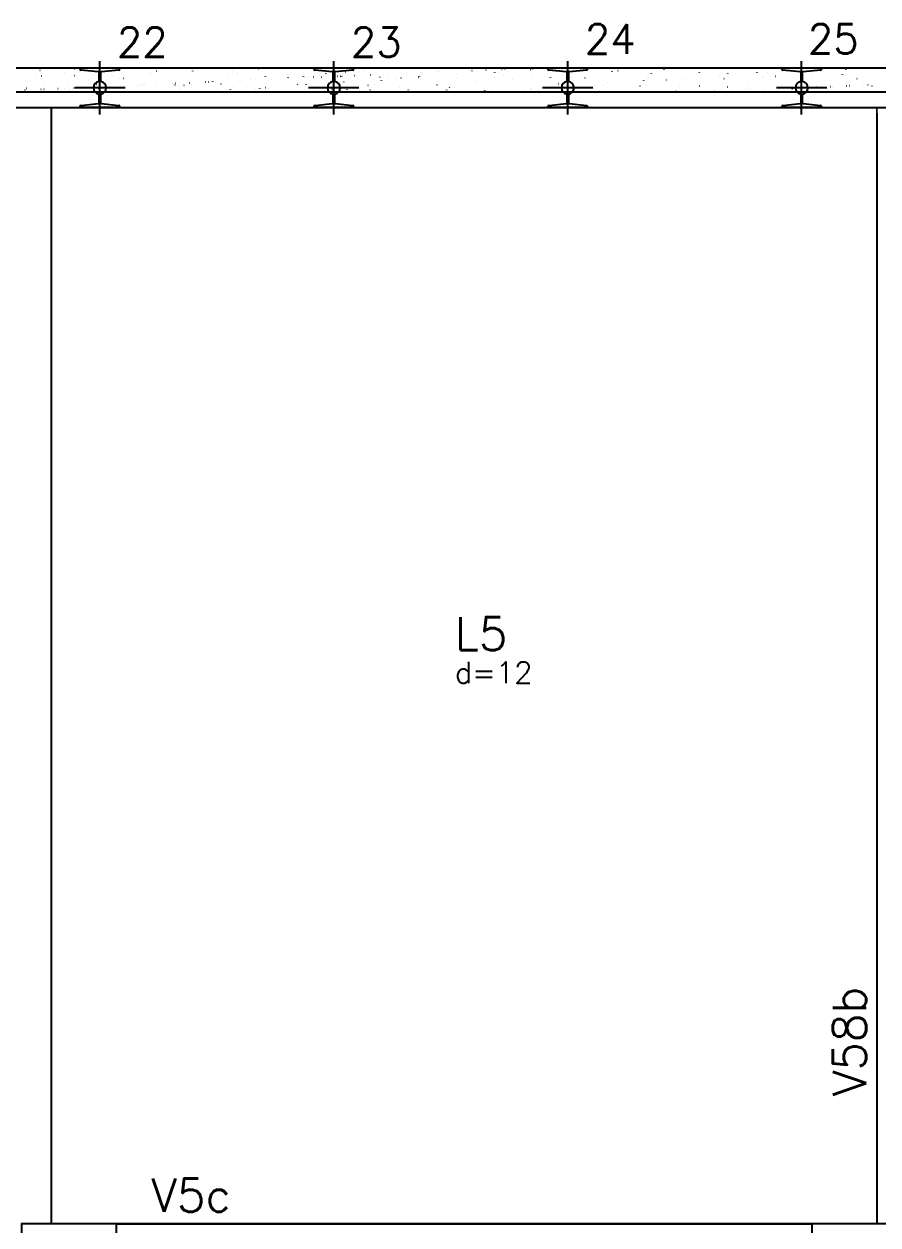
# Model space of a CAD drawing. Extents: x -40810 to 33675, y -2018 to 21213.
# Drawn here: x 22049 to 22590, y 3269 to 4029 of the extents above; entities that cross this region are included whole.
import ezdxf

# ---------------------------------------------------------------- set-up
doc = ezdxf.new("R2010")
doc.units = 0
doc.layers.get('0').update_dxf_attribs({"color": 1, "lineweight": 9})
for name, color, linetype in [('1', 5, 'Continuous'), ('10', 7, 'Continuous'), ('13', 7, 'Continuous'), ('19', 5, 'Continuous'), ('3', 2, 'Continuous'), ('49', 20, 'Continuous'), ('51', 6, 'Continuous'), ('52', 21, 'Continuous'), ('8', 5, 'Continuous'), ('STEPHANIE', 6, 'Continuous')]:
    doc.layers.add(name, color=color, linetype=linetype)
doc.styles.get("Standard").update_dxf_attribs({"font": 'romans.shx', "width": 0.8})

# ---------------------------------------------------------------- blocks, each defined once
blk = doc.blocks.new('_H9EFD498501-005')
for p, q in [((3039.411002, 4538.502271), (3039.420792, 4538.57663)), ((3045.704206, 4538.501412), (3045.749863, 4538.560914)), ((3048.101204, 4541.625241), (3048.146861, 4541.684742)), ((3063.32284, 4540.051908), (3063.332629, 4540.126266)), ((3066.385025, 4541.891568), (3066.458247, 4541.907801)), ((3070.046135, 4542.703216), (3070.119358, 4542.719449)), ((3087.161256, 4541.043856), (3087.171045, 4541.118215)), ((3096.45098, 4541.384517), (3096.496638, 4541.444019)), ((3117.996452, 4540.442988), (3118.069674, 4540.459221)), ((3121.657562, 4541.254636), (3121.730784, 4541.270869)), ((3144.800757, 4541.143793), (3144.846414, 4541.203295)), ((3146.174823, 4539.099405), (3146.184613, 4539.173763)), ((3169.607879, 4538.994408), (3169.681101, 4539.010641)), ((3170.18945, 4541.429804), (3170.199239, 4541.504162)), ((3173.268989, 4539.806057), (3173.342211, 4539.822289)), ((3186.448985, 4542.727991), (3186.522208, 4542.744224)), ((3193.150533, 4540.90307), (3193.19619, 4540.962571)), ((3194.101287, 4542.97944), (3194.111076, 4543.053799)), ((3229.203017, 4539.485353), (3229.212807, 4539.559711)), ((3238.060412, 4541.279411), (3238.133634, 4541.295644)), ((3241.50031, 4540.662346), (3241.545967, 4540.721847)), ((3253.114854, 4541.034989), (3253.124644, 4541.109347)), ((3257.0546, 4538.773313), (3257.129528, 4538.776585)), ((3258.927815, 4538.855099), (3259.002744, 4538.858371)), ((3267.769392, 4539.241131), (3267.84432, 4539.244402)), ((3276.953271, 4542.026938), (3276.96306, 4542.101296)), ((3277.884755, 4539.682777), (3277.959684, 4539.686049)), ((3279.75797, 4539.764564), (3279.832899, 4539.767835)), ((3288.599547, 4540.150595), (3288.674476, 4540.153867)), ((3289.671839, 4539.830832), (3289.745061, 4539.847065)), ((3289.850086, 4540.421622), (3289.895743, 4540.481124)), ((3298.71491, 4540.592242), (3298.789839, 4540.595513)), ((3300.588126, 4540.674028), (3300.663054, 4540.677299)), ((3309.429703, 4541.060059), (3309.504631, 4541.063331)), ((3312.128422, 4539.090538), (3312.138211, 4539.164896)), ((3319.545066, 4541.501706), (3319.619994, 4541.504977)), ((3321.418281, 4541.583492), (3321.49321, 4541.586764)), ((3330.259858, 4541.969524), (3330.334787, 4541.972795)), ((3335.966838, 4540.082486), (3335.976628, 4540.156845)), ((3338.199863, 4540.180898), (3338.24552, 4540.2404)), ((3340.375221, 4542.41117), (3340.45015, 4542.414441)), ((3342.248437, 4542.492956), (3342.323365, 4542.496228)), ((3351.090013, 4542.878988), (3351.164942, 4542.882259)), ((3358.490483, 4542.197), (3358.563705, 4542.213233)), ((3359.981465, 4542.412885), (3359.991254, 4542.487244)), ((3362.151593, 4543.008649), (3362.224816, 4543.024882)), ((3386.549639, 4539.940175), (3386.595296, 4539.999676)), ((3410.10191, 4540.74842), (3410.175132, 4540.764653)), ((3413.76302, 4541.560069), (3413.836242, 4541.576302)), ((3418.995032, 4540.468434), (3419.004822, 4540.542792)), ((3434.899416, 4539.699451), (3434.945073, 4539.758952)), ((3442.906869, 4542.01807), (3442.916659, 4542.092429)), ((3461.713337, 4539.29984), (3461.786559, 4539.316073)), ((3465.374447, 4540.111489), (3465.447669, 4540.127722)), ((3466.745285, 4543.010019), (3466.755075, 4543.084377)), ((3478.008599, 4538.523983), (3478.018389, 4538.598341)), ((3478.554443, 4543.033424), (3478.627666, 4543.049657)), ((3483.249192, 4539.458727), (3483.294849, 4539.518229)), ((3501.920437, 4540.073619), (3501.930226, 4540.147977)), ((3508.216231, 4540.370716), (3508.261888, 4540.430218)), ((3516.985874, 4538.662909), (3517.059096, 4538.679142)), ((3525.758853, 4541.065568), (3525.768642, 4541.139926)), ((3530.16587, 4541.584844), (3530.239092, 4541.601077)), ((3533.18327, 4541.282705), (3533.228927, 4541.342207)), ((3555.753311, 4539.070866), (3555.798968, 4539.130367)), ((3558.150309, 4542.194695), (3558.195966, 4542.254196)), ((3049.177808, 4538.076819), (3049.25103, 4538.093052)), ((3050.571527, 4533.235472), (3050.581316, 4533.309831)), ((3066.07814, 4533.42755), (3066.123797, 4533.487052)), ((3069.822023, 4538.306673), (3069.86768, 4538.366175)), ((3074.409943, 4534.227421), (3074.419733, 4534.301779)), ((3080.297993, 4531.055953), (3080.372922, 4531.059224)), ((3083.948129, 4532.894656), (3084.021351, 4532.910889)), ((3087.609239, 4533.706305), (3087.682461, 4533.722538)), ((3090.413356, 4531.497599), (3090.488285, 4531.500871)), ((3092.286572, 4531.579386), (3092.3615, 4531.582657)), ((3094.053982, 4538.260688), (3094.099639, 4538.32019)), ((3098.42457, 4536.55782), (3098.434359, 4536.632178)), ((3100.789235, 4536.62824), (3100.862457, 4536.644473)), ((3101.128148, 4531.965417), (3101.203077, 4531.968689)), ((3109.585094, 4531.291021), (3109.594884, 4531.365379)), ((3111.243512, 4532.407063), (3111.31844, 4532.410335)), ((3113.116727, 4532.48885), (3113.191656, 4532.492121)), ((3114.427916, 4533.186827), (3114.473573, 4533.246328)), ((3118.171799, 4538.06595), (3118.217456, 4538.125451)), ((3121.958304, 4532.874881), (3122.033232, 4532.878153)), ((3122.336407, 4538.107456), (3122.346196, 4538.181815)), ((3132.073667, 4533.316528), (3132.148596, 4533.319799)), ((3133.423511, 4532.28297), (3133.4333, 4532.357328)), ((3133.946882, 4533.398314), (3134.021811, 4533.401586)), ((3135.559556, 4531.446076), (3135.632778, 4531.462309)), ((3139.220666, 4532.257725), (3139.293888, 4532.273958)), ((3142.403759, 4538.019965), (3142.449416, 4538.079466)), ((3142.788459, 4533.784346), (3142.863388, 4533.787617)), ((3152.400662, 4535.17966), (3152.473884, 4535.195893)), ((3152.903822, 4534.225992), (3152.978751, 4534.229263)), ((3154.777038, 4534.307778), (3154.851966, 4534.31105)), ((3157.438137, 4534.613369), (3157.447927, 4534.687727)), ((3162.777693, 4532.946103), (3162.82335, 4533.005604)), ((3163.618615, 4534.69381), (3163.693543, 4534.697081)), ((3166.521576, 4537.825226), (3166.567233, 4537.884727)), ((3173.733978, 4535.135456), (3173.808906, 4535.138728)), ((3175.607193, 4535.217243), (3175.682122, 4535.220514)), ((3181.349974, 4536.163005), (3181.359764, 4536.237363)), ((3184.44877, 4535.603274), (3184.523699, 4535.606546)), ((3190.753535, 4537.779241), (3190.799192, 4537.838742)), ((3194.564133, 4536.04492), (3194.639062, 4536.048192)), ((3196.437349, 4536.126707), (3196.512277, 4536.129978)), ((3204.012089, 4533.73108), (3204.085311, 4533.747313)), ((3205.188391, 4537.154954), (3205.19818, 4537.229312)), ((3205.278925, 4536.512738), (3205.353854, 4536.51601)), ((3211.127469, 4532.705379), (3211.173126, 4532.764881)), ((3214.871352, 4537.584502), (3214.917009, 4537.644004)), ((3215.394289, 4536.954385), (3215.469217, 4536.957656)), ((3216.451705, 4532.668917), (3216.461494, 4532.743276)), ((3217.267504, 4537.036171), (3217.342433, 4537.039442)), ((3221.219306, 4537.545828), (3221.292528, 4537.562061)), ((3224.880416, 4538.357477), (3224.953638, 4538.37371)), ((3226.109081, 4537.422203), (3226.184009, 4537.425474)), ((3236.224444, 4537.863849), (3236.299373, 4537.86712)), ((3238.09766, 4537.945635), (3238.172588, 4537.948907)), ((3239.103312, 4537.538517), (3239.148969, 4537.598019)), ((3240.363542, 4534.218554), (3240.373331, 4534.292912)), ((3246.939236, 4538.331667), (3247.014165, 4538.334938)), ((3255.623516, 4532.2825), (3255.696738, 4532.298733)), ((3259.477246, 4532.464655), (3259.522903, 4532.524157)), ((3263.221129, 4537.343778), (3263.266786, 4537.40328)), ((3264.201958, 4535.210502), (3264.211748, 4535.284861)), ((3272.830733, 4536.097248), (3272.903955, 4536.113481)), ((3276.491843, 4536.908897), (3276.565065, 4536.92513)), ((3287.453088, 4537.297793), (3287.498745, 4537.357295)), ((3288.216585, 4537.540901), (3288.226374, 4537.61526)), ((3299.377109, 4532.274102), (3299.386899, 4532.348461)), ((3307.827022, 4532.223932), (3307.872679, 4532.283433)), ((3311.570905, 4537.103055), (3311.616562, 4537.162556)), ((3323.215525, 4533.266051), (3323.225315, 4533.340409)), ((3324.44216, 4534.648669), (3324.515382, 4534.664902)), ((3328.10327, 4535.460317), (3328.176492, 4535.47655)), ((3335.802865, 4537.05707), (3335.848522, 4537.116571)), ((3341.283266, 4538.382252), (3341.356488, 4538.398485)), ((3347.230152, 4535.59645), (3347.239942, 4535.670809)), ((3356.176799, 4531.983208), (3356.222456, 4532.042709)), ((3359.920681, 4536.862331), (3359.966339, 4536.921832)), ((3371.141989, 4537.146086), (3371.151779, 4537.220445)), ((3376.053587, 4533.200089), (3376.126809, 4533.216322)), ((3379.714697, 4534.011737), (3379.787919, 4534.02797)), ((3382.229093, 4531.3216), (3382.238882, 4531.395958)), ((3384.152641, 4536.816346), (3384.198298, 4536.875847)), ((3392.894693, 4536.933672), (3392.967915, 4536.949905)), ((3394.980405, 4538.138035), (3394.990195, 4538.212393)), ((3404.526575, 4531.742484), (3404.572232, 4531.801986)), ((3406.243719, 4533.651999), (3406.253509, 4533.726357)), ((3408.270458, 4536.621607), (3408.316115, 4536.681109)), ((3427.665014, 4531.751509), (3427.738236, 4531.767742)), ((3430.155557, 4535.201635), (3430.165346, 4535.275994)), ((3431.326124, 4532.563157), (3431.399346, 4532.57939)), ((3432.502418, 4536.575622), (3432.548075, 4536.635124)), ((3444.50612, 4535.485092), (3444.579342, 4535.501325)), ((3452.876352, 4531.50176), (3452.922009, 4531.561262)), ((3453.993973, 4536.193584), (3454.003762, 4536.267942)), ((3456.620234, 4536.380883), (3456.665891, 4536.440385)), ((3465.257287, 4531.707548), (3465.267076, 4531.781906)), ((3480.852194, 4536.334898), (3480.897851, 4536.3944)), ((3482.937551, 4531.114578), (3483.010773, 4531.130811)), ((3489.169124, 4533.257184), (3489.178914, 4533.331542)), ((3496.117547, 4534.036512), (3496.190769, 4534.052745)), ((3505.819233, 4537.246887), (3505.86489, 4537.306389)), ((3513.00754, 4534.249132), (3513.01733, 4534.323491)), ((3513.324764, 4537.851261), (3513.397986, 4537.867494)), ((3530.786272, 4538.158877), (3530.831929, 4538.218378)), ((3537.022167, 4536.579532), (3537.031956, 4536.65389)), ((3537.388959, 4530.908841), (3537.463888, 4530.912112)), ((3539.262175, 4530.990627), (3539.337103, 4530.993899)), ((3547.728974, 4532.587933), (3547.802196, 4532.604166)), ((3548.103751, 4531.376659), (3548.17868, 4531.37993)), ((3548.182692, 4531.312733), (3548.192481, 4531.387091)), ((3549.498287, 4530.91916), (3549.543945, 4530.978662)), ((3558.219115, 4531.818305), (3558.294043, 4531.821577)), ((3560.09233, 4531.900091), (3560.167259, 4531.903363)), ((3560.934004, 4538.129168), (3560.943794, 4538.203526)), ((3564.936191, 4536.402681), (3565.009413, 4536.418914)), ((3568.597301, 4537.214329), (3568.670523, 4537.230562)), ((3568.933907, 4532.286123), (3569.008835, 4532.289394)), ((3572.021108, 4532.304681), (3572.030897, 4532.379039)), ((3574.465326, 4531.831149), (3574.510984, 4531.890651)), ((3038.039644, 4528.085768), (3038.039644, 4528.085768)), ((3038.039644, 4528.085768), (3038.039644, 4528.085768)), ((3038.039644, 4528.085768), (3038.039644, 4528.085768)), ((3038.637682, 4529.237025), (3038.712611, 4529.240296)), ((3039.449182, 4530.349707), (3039.494839, 4530.409208)), ((3048.753045, 4529.678671), (3048.827974, 4529.681942)), ((3049.893555, 4528.085768), (3049.893555, 4528.085768)), ((3049.893555, 4528.085768), (3049.893555, 4528.085768)), ((3050.626261, 4529.760457), (3050.701189, 4529.763729)), ((3059.467838, 4530.146489), (3059.542766, 4530.14976)), ((3061.747467, 4528.085768), (3061.747467, 4528.085768)), ((3061.747467, 4528.085768), (3061.747467, 4528.085768)), ((3061.979246, 4528.085768), (3061.979246, 4528.085768)), ((3061.979246, 4528.085768), (3061.979246, 4528.085768)), ((3062.256635, 4528.085768), (3062.256635, 4528.085768)), ((3062.256635, 4528.085768), (3062.256635, 4528.085768)), ((3063.681142, 4530.303722), (3063.726799, 4530.363223)), ((3066.740912, 4529.079908), (3066.814134, 4529.096141)), ((3069.583201, 4530.588135), (3069.658129, 4530.591406)), ((3071.456416, 4530.669921), (3071.531345, 4530.673193)), ((3073.601379, 4528.085768), (3073.601379, 4528.085768)), ((3085.455291, 4528.085768), (3085.455291, 4528.085768)), ((3085.455291, 4528.085768), (3085.455291, 4528.085768)), ((3085.455291, 4528.085768), (3085.455291, 4528.085768)), ((3085.673257, 4529.741385), (3085.683047, 4529.815743)), ((3086.246491, 4528.085768), (3086.246491, 4528.085768)), ((3087.798959, 4530.108983), (3087.844616, 4530.168484)), ((3097.309203, 4528.085768), (3097.309203, 4528.085768)), ((3097.309203, 4528.085768), (3097.309203, 4528.085768)), ((3097.309203, 4528.085768), (3097.309203, 4528.085768)), ((3109.163115, 4528.085768), (3109.163115, 4528.085768)), ((3109.163115, 4528.085768), (3109.163115, 4528.085768)), ((3110.513736, 4528.085768), (3110.513736, 4528.085768)), ((3110.513736, 4528.085768), (3110.513736, 4528.085768)), ((3112.030918, 4530.062998), (3112.076575, 4530.122499)), ((3120.402184, 4528.085768), (3120.402184, 4528.085768)), ((3120.402184, 4528.085768), (3120.402184, 4528.085768)), ((3120.402184, 4528.085768), (3120.402184, 4528.085768)), ((3121.017027, 4528.085768), (3121.017027, 4528.085768)), ((3121.017027, 4528.085768), (3121.017027, 4528.085768)), ((3132.870939, 4528.085768), (3132.870939, 4528.085768)), ((3134.780981, 4528.085768), (3134.780981, 4528.085768)), ((3136.148735, 4529.868259), (3136.194392, 4529.927761)), ((3144.72485, 4528.085768), (3144.72485, 4528.085768)), ((3156.578762, 4528.085768), (3156.578762, 4528.085768)), ((3156.578762, 4528.085768), (3156.578762, 4528.085768)), ((3156.578762, 4528.085768), (3156.578762, 4528.085768)), ((3159.048227, 4528.085768), (3159.048227, 4528.085768)), ((3159.048227, 4528.085768), (3159.048227, 4528.085768)), ((3160.380695, 4529.822274), (3160.426352, 4529.881776)), ((3168.432674, 4528.085768), (3168.432674, 4528.085768)), ((3168.432674, 4528.085768), (3168.432674, 4528.085768)), ((3168.598662, 4529.34657), (3168.608451, 4529.420928)), ((3178.547732, 4528.085768), (3178.547732, 4528.085768)), ((3178.547732, 4528.085768), (3178.547732, 4528.085768)), ((3178.547732, 4528.085768), (3178.547732, 4528.085768)), ((3180.286586, 4528.085768), (3180.286586, 4528.085768)), ((3180.286586, 4528.085768), (3180.286586, 4528.085768)), ((3183.315472, 4528.085768), (3183.315472, 4528.085768)), ((3184.498512, 4529.627535), (3184.544169, 4529.687037)), ((3187.170983, 4529.997497), (3187.244205, 4530.01373)), ((3190.832093, 4530.809145), (3190.905315, 4530.825378)), ((3192.140498, 4528.085768), (3192.140498, 4528.085768)), ((3192.437078, 4530.338518), (3192.446867, 4530.412877)), ((3203.99441, 4528.085768), (3203.99441, 4528.085768)), ((3207.582717, 4528.085768), (3207.582717, 4528.085768)), ((3207.582717, 4528.085768), (3207.582717, 4528.085768)), ((3208.730471, 4529.58155), (3208.776128, 4529.641052)), ((3215.848322, 4528.085768), (3215.848322, 4528.085768)), ((3215.848322, 4528.085768), (3215.848322, 4528.085768)), ((3215.848322, 4528.085768), (3215.848322, 4528.085768)), ((3227.702233, 4528.085768), (3227.702233, 4528.085768)), ((3227.702233, 4528.085768), (3227.702233, 4528.085768)), ((3227.702233, 4528.085768), (3227.702233, 4528.085768)), ((3231.849962, 4528.085768), (3231.849962, 4528.085768)), ((3232.848288, 4529.386812), (3232.893945, 4529.446313)), ((3236.69328, 4528.085768), (3236.69328, 4528.085768)), ((3236.69328, 4528.085768), (3236.69328, 4528.085768)), ((3236.69328, 4528.085768), (3236.69328, 4528.085768)), ((3238.78241, 4528.548917), (3238.855632, 4528.56515)), ((3239.556145, 4528.085768), (3239.556145, 4528.085768)), ((3239.556145, 4528.085768), (3239.556145, 4528.085768)), ((3242.44352, 4529.360565), (3242.516742, 4529.376798)), ((3251.410057, 4528.085768), (3251.410057, 4528.085768)), ((3251.450645, 4528.394067), (3251.460435, 4528.468425)), ((3256.117207, 4528.085768), (3256.117207, 4528.085768)), ((3256.117207, 4528.085768), (3256.117207, 4528.085768)), ((3257.080248, 4529.340827), (3257.125905, 4529.400328)), ((3263.263969, 4528.085768), (3263.263969, 4528.085768)), ((3275.117881, 4528.085768), (3275.117881, 4528.085768)), ((3275.117881, 4528.085768), (3275.117881, 4528.085768)), ((3275.117881, 4528.085768), (3275.117881, 4528.085768)), ((3275.465272, 4530.724466), (3275.475062, 4530.798825)), ((3280.384452, 4528.085768), (3280.384452, 4528.085768)), ((3281.198064, 4529.146088), (3281.243722, 4529.205589)), ((3286.971793, 4528.085768), (3286.971793, 4528.085768)), ((3286.971793, 4528.085768), (3286.971793, 4528.085768)), ((3286.971793, 4528.085768), (3286.971793, 4528.085768)), ((3294.838828, 4528.085768), (3294.838828, 4528.085768)), ((3294.838828, 4528.085768), (3294.838828, 4528.085768)), ((3298.825705, 4528.085768), (3298.825705, 4528.085768)), ((3298.825705, 4528.085768), (3298.825705, 4528.085768)), ((3304.651698, 4528.085768), (3304.651698, 4528.085768)), ((3304.651698, 4528.085768), (3304.651698, 4528.085768)), ((3305.430024, 4529.100103), (3305.475681, 4529.159604)), ((3307.234943, 4530.83392), (3307.308165, 4530.850153)), ((3310.679616, 4528.085768), (3310.679616, 4528.085768)), ((3310.679616, 4528.085768), (3310.679616, 4528.085768)), ((3322.533528, 4528.085768), (3322.533528, 4528.085768)), ((3328.918943, 4528.085768), (3328.918943, 4528.085768)), ((3329.547841, 4528.905364), (3329.593498, 4528.964866)), ((3334.38744, 4528.085768), (3334.38744, 4528.085768)), ((3334.38744, 4528.085768), (3334.38744, 4528.085768)), ((3334.38744, 4528.085768), (3334.38744, 4528.085768)), ((3334.478839, 4528.780015), (3334.488629, 4528.854373)), ((3346.241352, 4528.085768), (3346.241352, 4528.085768)), ((3346.241352, 4528.085768), (3346.241352, 4528.085768)), ((3346.241352, 4528.085768), (3346.241352, 4528.085768)), ((3352.984376, 4528.085768), (3352.984376, 4528.085768)), ((3352.984376, 4528.085768), (3352.984376, 4528.085768)), ((3353.186188, 4528.085768), (3353.186188, 4528.085768)), ((3353.186188, 4528.085768), (3353.186188, 4528.085768)), ((3353.779801, 4528.859379), (3353.825458, 4528.918881)), ((3358.095264, 4528.085768), (3358.095264, 4528.085768)), ((3358.095264, 4528.085768), (3358.095264, 4528.085768)), ((3358.390677, 4530.329651), (3358.400466, 4530.40401)), ((3358.84637, 4529.385341), (3358.919592, 4529.401574)), ((3369.949176, 4528.085768), (3369.949176, 4528.085768)), ((3369.949176, 4528.085768), (3369.949176, 4528.085768)), ((3377.453433, 4528.085768), (3377.453433, 4528.085768)), ((3377.897617, 4528.66464), (3377.943274, 4528.724142)), ((3381.803088, 4528.085768), (3381.803088, 4528.085768)), ((3393.656999, 4528.085768), (3393.656999, 4528.085768)), ((3401.720678, 4528.085768), (3401.720678, 4528.085768)), ((3401.720678, 4528.085768), (3401.720678, 4528.085768)), ((3402.129577, 4528.618655), (3402.175234, 4528.678157)), ((3405.510911, 4528.085768), (3405.510911, 4528.085768)), ((3405.510911, 4528.085768), (3405.510911, 4528.085768)), ((3405.510911, 4528.085768), (3405.510911, 4528.085768)), ((3411.129925, 4528.085768), (3411.129925, 4528.085768)), ((3411.129925, 4528.085768), (3411.129925, 4528.085768)), ((3411.129925, 4528.085768), (3411.129925, 4528.085768)), ((3417.364823, 4528.085768), (3417.364823, 4528.085768)), ((3417.364823, 4528.085768), (3417.364823, 4528.085768)), ((3417.404244, 4528.3852), (3417.414034, 4528.459558)), ((3425.987923, 4528.085768), (3425.987923, 4528.085768)), ((3426.247394, 4528.423916), (3426.293051, 4528.483418)), ((3429.218735, 4528.085768), (3429.218735, 4528.085768)), ((3429.218735, 4528.085768), (3429.218735, 4528.085768)), ((3441.072647, 4528.085768), (3441.072647, 4528.085768)), ((3441.24266, 4529.377148), (3441.25245, 4529.451507)), ((3450.255168, 4528.085768), (3450.255168, 4528.085768)), ((3450.255168, 4528.085768), (3450.255168, 4528.085768)), ((3450.479353, 4528.377931), (3450.525011, 4528.437433)), ((3452.926559, 4528.085768), (3452.926559, 4528.085768)), ((3464.780471, 4528.085768), (3464.780471, 4528.085768)), ((3464.780471, 4528.085768), (3464.780471, 4528.085768)), ((3464.780471, 4528.085768), (3464.780471, 4528.085768)), ((3469.275473, 4528.085768), (3469.275473, 4528.085768)), ((3469.275473, 4528.085768), (3469.275473, 4528.085768)), ((3469.275473, 4528.085768), (3469.275473, 4528.085768)), ((3472.729957, 4528.085768), (3472.729957, 4528.085768)), ((3472.729957, 4528.085768), (3472.729957, 4528.085768)), ((3472.729957, 4528.085768), (3472.729957, 4528.085768)), ((3474.522414, 4528.085768), (3474.522414, 4528.085768)), ((3474.59717, 4528.183193), (3474.642827, 4528.242694)), ((3474.898493, 4528.180448), (3474.973422, 4528.18372)), ((3476.634382, 4528.085768), (3476.634382, 4528.085768)), ((3476.634382, 4528.085768), (3476.634382, 4528.085768)), ((3476.634382, 4528.085768), (3476.634382, 4528.085768)), ((3476.771708, 4528.262235), (3476.846637, 4528.265506)), ((3479.276441, 4530.302929), (3479.349663, 4530.319162)), ((3485.613285, 4528.648266), (3485.688214, 4528.651538)), ((3488.488294, 4528.085768), (3488.488294, 4528.085768)), ((3488.488294, 4528.085768), (3488.488294, 4528.085768)), ((3495.728648, 4529.089912), (3495.803577, 4529.093184)), ((3497.601864, 4529.171699), (3497.676792, 4529.17497)), ((3498.789659, 4528.085768), (3498.789659, 4528.085768)), ((3499.564209, 4529.095182), (3499.609866, 4529.154683)), ((3500.342206, 4528.085768), (3500.342206, 4528.085768)), ((3500.342206, 4528.085768), (3500.342206, 4528.085768)), ((3506.443441, 4529.55773), (3506.518369, 4529.561002)), ((3512.196118, 4528.085768), (3512.196118, 4528.085768)), ((3516.558804, 4529.999377), (3516.633732, 4530.002648)), ((3518.432019, 4530.081163), (3518.506948, 4530.084434)), ((3523.056904, 4528.085768), (3523.056904, 4528.085768)), ((3524.05003, 4528.085768), (3524.05003, 4528.085768)), ((3524.05003, 4528.085768), (3524.05003, 4528.085768)), ((3524.05003, 4528.085768), (3524.05003, 4528.085768)), ((3524.270854, 4529.763096), (3524.280644, 4529.837455)), ((3524.531248, 4530.007171), (3524.576905, 4530.066673)), ((3527.273596, 4530.467195), (3527.348525, 4530.470466)), ((3527.421021, 4528.085768), (3527.421021, 4528.085768)), ((3527.421021, 4528.085768), (3527.421021, 4528.085768)), ((3527.421021, 4528.085768), (3527.421021, 4528.085768)), ((3530.887868, 4528.854349), (3530.96109, 4528.870582)), ((3534.548978, 4529.665998), (3534.6222, 4529.682231)), ((3535.903942, 4528.085768), (3535.903942, 4528.085768)), ((3535.903942, 4528.085768), (3535.903942, 4528.085768)), ((3535.903942, 4528.085768), (3535.903942, 4528.085768)), ((3547.324149, 4528.085768), (3547.324149, 4528.085768)), ((3547.757854, 4528.085768), (3547.757854, 4528.085768)), ((3547.757854, 4528.085768), (3547.757854, 4528.085768)), ((3559.611765, 4528.085768), (3559.611765, 4528.085768)), ((3559.611765, 4528.085768), (3559.611765, 4528.085768)), ((3571.465677, 4528.085768), (3571.465677, 4528.085768)), ((3571.591394, 4528.085768), (3571.591394, 4528.085768))]:
    blk.add_line(p, q)

msp = doc.modelspace()

# ---------------------------------------------------------------- linework, layer by layer
at = {"linetype": 'Continuous', "ltscale": 30}
msp.add_lwpolyline([(22824.82, 3975.998), (22066.82, 3975.998), (22066.82, 3874.912), (22066.82, 3269.408), (22107.82, 3269.408), (22547.82, 3269.408), (22607.82, 3269.408)], dxfattribs=at)
msp.add_lwpolyline([(22824.82, 3975.998), (22066.82, 3975.998), (22066.82, 3874.912), (22066.82, 3269.408), (22107.82, 3269.408), (22547.82, 3269.408), (22607.82, 3269.408)], dxfattribs=at)
for points in [[(22588.82, 3975.998), (22066.82, 3975.998), (22066.82, 3874.912), (22066.82, 3269.408), (22107.82, 3269.408), (22547.82, 3269.408), (22588.82, 3269.408)], [(22588.82, 3975.998), (22066.82, 3975.998), (22066.82, 3874.912), (22066.82, 3269.408), (22107.82, 3269.408), (22547.82, 3269.408), (22588.82, 3269.408)], [(22958.818, 3975.998), (22588.82, 3975.998), (22588.82, 3269.408), (22607.82, 3269.408), (22961.996, 3269.408), (22961.421, 3397.279), (22960.356, 3397.274), (22960.421, 3397.311), (22960.353, 3412.274)]]:
    msp.add_lwpolyline(points, close=True, dxfattribs=at)
at = {"layer": '1'}
for points in [[(22066.82, 3874.912), (22066.82, 3975.998)], [(22588.82, 3972.498), (22588.82, 3269.408)], [(22066.82, 3269.408), (22066.82, 3874.912)], [(22547.82, 3269.408), (22107.82, 3269.408)]]:
    msp.add_lwpolyline(points, dxfattribs=at)
at = {"layer": '3'}
for points in [[(22047.82, 3250.408), (22107.82, 3250.408), (22107.82, 3269.408), (22047.82, 3269.408), (22047.82, 3250.408)], [(22547.82, 3250.408), (22607.82, 3250.408), (22607.82, 3269.408), (22547.82, 3269.408), (22547.82, 3250.408)]]:
    msp.add_lwpolyline(points, dxfattribs=at)
at = {"layer": '49'}
for p, q in [((19198.356, 4000.998), (22988.705, 4000.998)), ((21372.093, 3985.998), (22968.773, 3985.998)), ((19481.845, 3975.998), (22958.818, 3975.998))]:
    msp.add_line(p, q, dxfattribs=at)
at = {"layer": '51'}
for p, q in [((22084.82, 4000.244), (22084.82, 4000.998)), ((22084.82, 4000.998), (22109.82, 4000.998)), ((22096.444, 3998.57), (22085.303, 3999.635)), ((22097.32, 3971.649), (22097.32, 4005.346)), ((22109.337, 3999.635), (22098.196, 3998.57)), ((22109.82, 4000.998), (22109.82, 4000.244)), ((22232.82, 4000.244), (22232.82, 4000.998)), ((22232.82, 4000.998), (22257.82, 4000.998)), ((22244.444, 3998.57), (22233.303, 3999.635)), ((22245.32, 3971.649), (22245.32, 4005.346)), ((22257.337, 3999.635), (22246.196, 3998.57)), ((22257.82, 4000.998), (22257.82, 4000.244)), ((22380.82, 4000.244), (22380.82, 4000.998)), ((22380.82, 4000.998), (22405.82, 4000.998)), ((22392.444, 3998.57), (22381.303, 3999.635)), ((22393.32, 3971.649), (22393.32, 4005.346)), ((22405.337, 3999.635), (22394.196, 3998.57)), ((22405.82, 4000.998), (22405.82, 4000.244)), ((22528.82, 4000.244), (22528.82, 4000.998)), ((22528.82, 4000.998), (22553.82, 4000.998)), ((22540.444, 3998.57), (22529.303, 3999.635)), ((22541.32, 3971.649), (22541.32, 4005.346)), ((22553.337, 3999.635), (22542.196, 3998.57)), ((22553.82, 4000.998), (22553.82, 4000.244)), ((22096.926, 3992.479), (22096.926, 3997.962)), ((22097.713, 3997.963), (22097.713, 3992.479)), ((22244.926, 3992.479), (22244.926, 3997.962)), ((22245.713, 3997.963), (22245.713, 3992.479)), ((22392.926, 3992.479), (22392.926, 3997.962)), ((22393.713, 3997.963), (22393.713, 3992.479)), ((22540.926, 3992.479), (22540.926, 3997.962)), ((22541.713, 3997.963), (22541.713, 3992.479)), ((22113.229, 3988.498), (22081.411, 3988.498)), ((22096.926, 3979.034), (22096.926, 3984.516)), ((22097.713, 3984.516), (22097.713, 3979.034)), ((22261.229, 3988.498), (22229.411, 3988.498)), ((22244.926, 3979.034), (22244.926, 3984.516)), ((22245.713, 3984.516), (22245.713, 3979.034)), ((22409.229, 3988.498), (22377.411, 3988.498)), ((22392.926, 3979.034), (22392.926, 3984.516)), ((22393.713, 3984.516), (22393.713, 3979.034)), ((22557.229, 3988.498), (22525.411, 3988.498)), ((22540.926, 3979.034), (22540.926, 3984.516)), ((22541.713, 3984.516), (22541.713, 3979.034)), ((22084.82, 3975.998), (22084.82, 3976.752)), ((22109.82, 3975.998), (22084.82, 3975.998)), ((22085.303, 3977.36), (22096.444, 3978.425)), ((22098.196, 3978.425), (22109.337, 3977.36)), ((22109.82, 3976.752), (22109.82, 3975.998)), ((22232.82, 3975.998), (22232.82, 3976.752)), ((22257.82, 3975.998), (22232.82, 3975.998)), ((22233.303, 3977.36), (22244.444, 3978.425)), ((22246.196, 3978.425), (22257.337, 3977.36)), ((22257.82, 3976.752), (22257.82, 3975.998)), ((22380.82, 3975.998), (22380.82, 3976.752)), ((22405.82, 3975.998), (22380.82, 3975.998)), ((22381.303, 3977.36), (22392.444, 3978.425)), ((22394.196, 3978.425), (22405.337, 3977.36)), ((22405.82, 3976.752), (22405.82, 3975.998)), ((22528.82, 3975.998), (22528.82, 3976.752)), ((22553.82, 3975.998), (22528.82, 3975.998)), ((22529.303, 3977.36), (22540.444, 3978.425)), ((22542.196, 3978.425), (22553.337, 3977.36)), ((22553.82, 3976.752), (22553.82, 3975.998))]:
    msp.add_line(p, q, dxfattribs=at)
for centre, radius, start, end in [((22085.445, 4000.244), 0.625, 180, 256.861226), ((22109.195, 4000.244), 0.625, 283.138774, 0), ((22233.445, 4000.244), 0.625, 180, 256.861226), ((22257.195, 4000.244), 0.625, 283.138774, 0), ((22381.445, 4000.244), 0.625, 180, 256.861226), ((22405.195, 4000.244), 0.625, 283.138774, 0), ((22529.445, 4000.244), 0.625, 180, 256.861226), ((22553.195, 4000.244), 0.625, 283.138774, 0), ((22097.32, 3988.498), 4.001, 95.644143, 264.355857), ((22096.301, 3997.962), 0.625, 0, 76.861226), ((22098.338, 3997.962), 0.625, 103.138852, 180.104996), ((22097.32, 3988.498), 4.001, 275.644143, 84.355857), ((22245.32, 3988.498), 4.001, 95.644143, 264.355857), ((22244.301, 3997.962), 0.625, 0, 76.861226), ((22246.338, 3997.962), 0.625, 103.138852, 180.104996), ((22245.32, 3988.498), 4.001, 275.644143, 84.355857), ((22393.32, 3988.498), 4.001, 95.644143, 264.355857), ((22392.301, 3997.962), 0.625, 0, 76.861226), ((22394.338, 3997.962), 0.625, 103.138852, 180.104996), ((22393.32, 3988.498), 4.001, 275.644143, 84.355857), ((22541.32, 3988.498), 4.001, 95.644143, 264.355857), ((22540.301, 3997.962), 0.625, 0, 76.861226), ((22542.338, 3997.962), 0.625, 103.138852, 180.104996), ((22541.32, 3988.498), 4.001, 275.644143, 84.355857), ((22085.445, 3976.752), 0.625, 103.138774, 180), ((22096.301, 3979.034), 0.625, 283.138774, 0), ((22098.338, 3979.034), 0.625, 180, 256.861226), ((22109.195, 3976.752), 0.625, 0, 76.861226), ((22233.445, 3976.752), 0.625, 103.138774, 180), ((22244.301, 3979.034), 0.625, 283.138774, 0), ((22246.338, 3979.034), 0.625, 180, 256.861226), ((22257.195, 3976.752), 0.625, 0, 76.861226), ((22381.445, 3976.752), 0.625, 103.138774, 180), ((22392.301, 3979.034), 0.625, 283.138774, 0), ((22394.338, 3979.034), 0.625, 180, 256.861226), ((22405.195, 3976.752), 0.625, 0, 76.861226), ((22529.445, 3976.752), 0.625, 103.138774, 180), ((22540.301, 3979.034), 0.625, 283.138774, 0), ((22542.338, 3979.034), 0.625, 180, 256.861226), ((22553.195, 3976.752), 0.625, 0, 76.861226)]:
    msp.add_arc(centre, radius, start, end, dxfattribs=at)
at = {"layer": 'STEPHANIE', "linetype": 'Continuous'}
msp.add_line((22107.82, 3269.408), (22547.82, 3269.408), dxfattribs=at)

# ---------------------------------------------------------------- block references
at = {"layer": '19'}
msp.add_blockref('_H9EFD498501-005', (19011.32, -542.088), dxfattribs=at)

# ---------------------------------------------------------------- texts
at = {"layer": '10'}
msp.add_text('L5', height=21, dxfattribs=at).set_placement((22321.859, 3632.424))
at = {"layer": '13'}
msp.add_text('d=12', height=13.5, dxfattribs=at).set_placement((22321.859, 3611.529))
at = {"layer": '52'}
for s, p in [('22', (22108.117, 4007.975)), ('23', (22256.117, 4007.975)), ('24', (22404.117, 4010.027)), ('25', (22545.261, 4010.083))]:
    msp.add_text(s, height=18.75, dxfattribs=at).set_placement(p)
at = {"layer": '8'}
msp.add_text('V58b', height=21, rotation=90, dxfattribs=at).set_placement((22582.037, 3350.202))
msp.add_text('V5c', height=21, dxfattribs=at).set_placement((22129.898, 3276.957))

doc.saveas('drawing.dxf')
